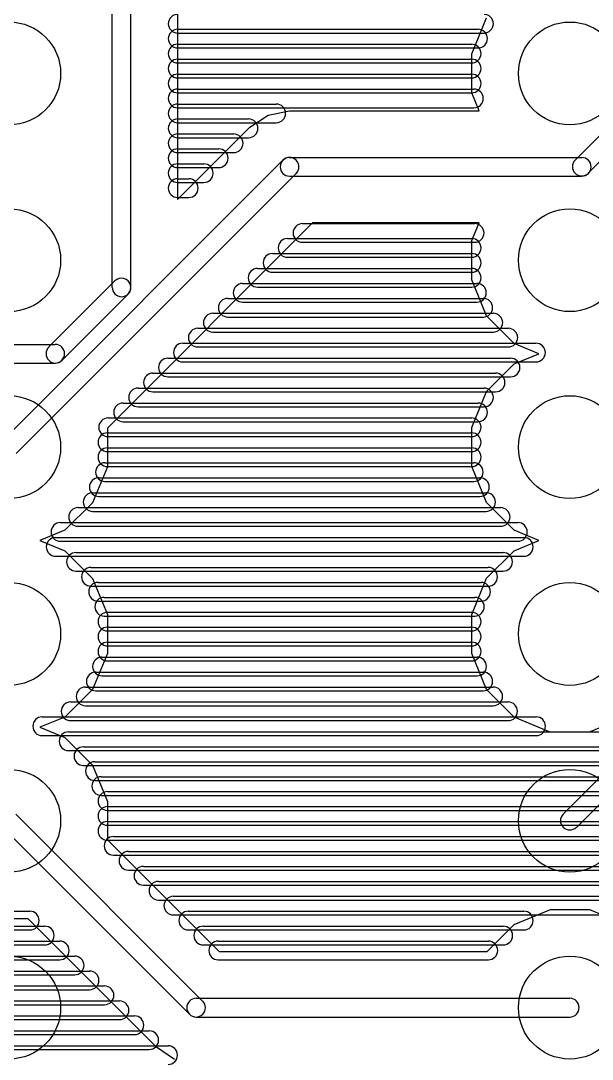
# Model space of a CAD drawing. Extents: x 4625 to 28175, y 45595 to 78045.
# Drawn here: x 16362 to 19420, y 68794 to 74352 of the extents above; entities that cross this region are included whole.
import ezdxf

# ---------------------------------------------------------------- set-up
doc = ezdxf.new("R2010")
doc.units = 0
doc.layers.add('BLACK', color=1, linetype='CONTINUOUS')

msp = doc.modelspace()

# ---------------------------------------------------------------- linework, layer by layer
at = {"layer": 'BLACK'}
for p, q in [((16851, 72925), (16851, 74469)), ((16951, 72925), (16951, 74469)), ((17201, 74469), (17201, 73395)), ((18775, 74175), (18855, 74368)), ((17201, 74306), (18809, 74306)), ((17201, 74306), (18809, 74306)), ((17201, 74306), (18809, 74306)), ((17201, 74286), (18841, 74286)), ((17201, 74286), (18841, 74286)), ((17201, 74286), (18841, 74286)), ((17201, 74226), (18775, 74226)), ((17201, 74226), (18775, 74226)), ((17201, 74226), (18775, 74226)), ((17201, 74206), (18809, 74206)), ((17201, 74206), (18809, 74206)), ((17201, 74206), (18809, 74206)), ((17201, 74146), (18775, 74146)), ((17201, 74146), (18775, 74146)), ((17201, 74146), (18775, 74146)), ((18775, 73966), (18775, 74175)), ((19889, 74166), (19329, 73606)), ((17201, 74126), (18775, 74126)), ((17201, 74126), (18775, 74126)), ((17201, 74126), (18775, 74126)), ((19959, 74096), (19399, 73536)), ((17201, 74066), (18775, 74066)), ((17201, 74066), (18775, 74066)), ((17201, 74066), (18775, 74066)), ((17201, 74046), (18775, 74046)), ((17201, 74046), (18775, 74046)), ((17201, 74046), (18775, 74046)), ((17201, 73986), (18787, 73986)), ((17201, 73986), (18787, 73986)), ((17201, 73986), (18787, 73986)), ((17201, 73966), (18775, 73966)), ((17201, 73966), (18775, 73966)), ((17201, 73966), (18775, 73966)), ((18814, 73870), (18775, 73966)), ((17201, 73906), (17729, 73906)), ((17201, 73906), (17729, 73906)), ((17201, 73906), (17729, 73906)), ((17201, 73886), (18787, 73886)), ((17201, 73886), (18787, 73886)), ((17201, 73886), (18787, 73886)), ((17685, 73847), (17800, 73870)), ((17800, 73870), (18814, 73870)), ((17201, 73826), (17581, 73826)), ((17201, 73826), (17581, 73826)), ((17201, 73826), (17581, 73826)), ((17201, 73806), (17729, 73806)), ((17201, 73806), (17729, 73806)), ((17201, 73806), (17729, 73806)), ((17587, 73782), (17685, 73847)), ((17201, 73395), (17587, 73782)), ((17201, 73746), (17501, 73746)), ((17201, 73746), (17501, 73746)), ((17201, 73746), (17501, 73746)), ((17201, 73726), (17581, 73726)), ((17201, 73726), (17581, 73726)), ((17201, 73726), (17581, 73726)), ((17201, 73666), (17421, 73666)), ((17201, 73666), (17421, 73666)), ((17201, 73666), (17421, 73666)), ((17201, 73646), (17501, 73646)), ((17201, 73646), (17501, 73646)), ((17201, 73646), (17501, 73646)), ((17764, 73605), (16265, 72106)), ((17201, 73586), (17341, 73586)), ((17201, 73586), (17341, 73586)), ((17201, 73586), (17341, 73586)), ((17800, 73620), (19364, 73620)), ((17835, 73534), (16336, 72035)), ((17201, 73566), (17421, 73566)), ((17201, 73566), (17421, 73566)), ((17201, 73566), (17421, 73566)), ((17201, 73506), (17261, 73506)), ((17201, 73506), (17261, 73506)), ((17201, 73506), (17261, 73506)), ((17201, 73486), (17341, 73486)), ((17201, 73486), (17341, 73486)), ((17201, 73486), (17341, 73486)), ((17800, 73520), (19364, 73520)), ((17201, 73406), (17261, 73406)), ((17201, 73406), (17261, 73406)), ((17201, 73406), (17261, 73406)), ((17923, 73270), (16825, 72171)), ((17869, 73266), (18791, 73266)), ((17869, 73266), (18791, 73266)), ((17869, 73266), (18791, 73266)), ((18814, 73270), (17923, 73270)), ((18775, 73175), (18814, 73270)), ((17789, 73186), (18775, 73186)), ((17789, 73186), (18775, 73186)), ((17789, 73186), (18775, 73186)), ((17869, 73166), (18791, 73166)), ((17869, 73166), (18791, 73166)), ((17869, 73166), (18791, 73166)), ((18775, 72966), (18775, 73175)), ((17709, 73106), (18775, 73106)), ((17709, 73106), (18775, 73106)), ((17709, 73106), (18775, 73106)), ((17789, 73086), (18775, 73086)), ((17789, 73086), (18775, 73086)), ((17789, 73086), (18775, 73086)), ((17629, 73026), (18775, 73026)), ((17629, 73026), (18775, 73026)), ((17629, 73026), (18775, 73026)), ((17709, 73006), (18775, 73006)), ((17709, 73006), (18775, 73006)), ((17709, 73006), (18775, 73006)), ((16512, 72606), (16865, 72959)), ((17549, 72946), (18803, 72946)), ((17549, 72946), (18803, 72946)), ((17549, 72946), (18803, 72946)), ((17629, 72926), (18775, 72926)), ((17629, 72926), (18775, 72926)), ((17629, 72926), (18775, 72926)), ((18855, 72773), (18775, 72966)), ((16583, 72535), (16936, 72888)), ((17469, 72866), (18837, 72866)), ((17469, 72866), (18837, 72866)), ((17469, 72866), (18837, 72866)), ((17549, 72846), (18803, 72846)), ((17549, 72846), (18803, 72846)), ((17549, 72846), (18803, 72846)), ((17389, 72786), (18891, 72786)), ((17389, 72786), (18891, 72786)), ((17389, 72786), (18891, 72786)), ((17469, 72766), (18837, 72766)), ((17469, 72766), (18837, 72766)), ((17469, 72766), (18837, 72766)), ((19002, 72625), (18855, 72773)), ((17309, 72706), (18971, 72706)), ((17309, 72706), (18971, 72706)), ((17309, 72706), (18971, 72706)), ((17389, 72686), (18891, 72686)), ((17389, 72686), (18891, 72686)), ((17389, 72686), (18891, 72686)), ((16054, 72620), (16546, 72620)), ((17229, 72626), (19119, 72626)), ((17229, 72626), (19119, 72626)), ((17229, 72626), (19119, 72626)), ((17309, 72606), (18971, 72606)), ((17309, 72606), (18971, 72606)), ((17309, 72606), (18971, 72606)), ((19135, 72570), (19002, 72625)), ((17149, 72546), (18983, 72546)), ((17149, 72546), (18983, 72546)), ((17149, 72546), (18983, 72546)), ((19003, 72515), (19135, 72570)), ((16054, 72520), (16546, 72520)), ((17229, 72526), (19119, 72526)), ((17229, 72526), (19119, 72526)), ((17229, 72526), (19119, 72526)), ((18855, 72368), (19003, 72515)), ((17069, 72466), (18903, 72466)), ((17069, 72466), (18903, 72466)), ((17069, 72466), (18903, 72466)), ((17149, 72446), (18983, 72446)), ((17149, 72446), (18983, 72446)), ((17149, 72446), (18983, 72446)), ((16989, 72386), (18841, 72386)), ((16989, 72386), (18841, 72386)), ((16989, 72386), (18841, 72386)), ((17069, 72366), (18903, 72366)), ((17069, 72366), (18903, 72366)), ((17069, 72366), (18903, 72366)), ((18775, 72175), (18855, 72368)), ((16909, 72306), (18809, 72306)), ((16909, 72306), (18809, 72306)), ((16909, 72306), (18809, 72306)), ((16989, 72286), (18841, 72286)), ((16989, 72286), (18841, 72286)), ((16989, 72286), (18841, 72286)), ((16829, 72226), (18775, 72226)), ((16829, 72226), (18775, 72226)), ((16829, 72226), (18775, 72226)), ((16909, 72206), (18809, 72206)), ((16909, 72206), (18809, 72206)), ((16909, 72206), (18809, 72206)), ((16825, 72171), (16825, 71965)), ((16825, 72146), (18775, 72146)), ((16825, 72146), (18775, 72146)), ((16825, 72146), (18775, 72146)), ((18775, 71966), (18775, 72175)), ((16829, 72126), (18775, 72126)), ((16829, 72126), (18775, 72126)), ((16829, 72126), (18775, 72126)), ((16825, 72066), (18775, 72066)), ((16825, 72066), (18775, 72066)), ((16825, 72066), (18775, 72066)), ((16825, 72046), (18775, 72046)), ((16825, 72046), (18775, 72046)), ((16825, 72046), (18775, 72046)), ((16812, 71986), (18786, 71986)), ((16812, 71986), (18786, 71986)), ((16812, 71986), (18786, 71986)), ((16825, 71965), (16745, 71772)), ((16825, 71966), (18775, 71966)), ((16825, 71966), (18775, 71966)), ((16825, 71966), (18775, 71966)), ((18855, 71773), (18775, 71966)), ((16779, 71906), (18819, 71906)), ((16779, 71906), (18819, 71906)), ((16779, 71906), (18819, 71906)), ((16812, 71886), (18786, 71886)), ((16812, 71886), (18786, 71886)), ((16812, 71886), (18786, 71886)), ((16746, 71826), (18852, 71826)), ((16746, 71826), (18852, 71826)), ((16746, 71826), (18852, 71826)), ((16779, 71806), (18819, 71806)), ((16779, 71806), (18819, 71806)), ((16779, 71806), (18819, 71806)), ((16745, 71772), (16597, 71625)), ((19002, 71625), (18855, 71773)), ((16668, 71746), (18930, 71746)), ((16668, 71746), (18930, 71746)), ((16668, 71746), (18930, 71746)), ((16746, 71726), (18852, 71726)), ((16746, 71726), (18852, 71726)), ((16746, 71726), (18852, 71726)), ((16574, 71666), (19022, 71666)), ((16574, 71666), (19022, 71666)), ((16574, 71666), (19022, 71666)), ((16668, 71646), (18930, 71646)), ((16668, 71646), (18930, 71646)), ((16668, 71646), (18930, 71646)), ((16597, 71625), (16464, 71571)), ((16548, 71586), (19054, 71586)), ((16548, 71586), (19054, 71586)), ((16548, 71586), (19054, 71586)), ((19135, 71570), (19002, 71625)), ((16464, 71571), (16598, 71515)), ((16574, 71566), (19022, 71566)), ((16574, 71566), (19022, 71566)), ((16574, 71566), (19022, 71566)), ((19003, 71515), (19135, 71570)), ((16548, 71486), (19054, 71486)), ((16548, 71486), (19054, 71486)), ((16548, 71486), (19054, 71486)), ((16598, 71515), (16745, 71367)), ((16657, 71506), (18943, 71506)), ((16657, 71506), (18943, 71506)), ((16657, 71506), (18943, 71506)), ((18855, 71368), (19003, 71515)), ((16737, 71426), (18863, 71426)), ((16737, 71426), (18863, 71426)), ((16737, 71426), (18863, 71426)), ((16657, 71406), (18943, 71406)), ((16657, 71406), (18943, 71406)), ((16657, 71406), (18943, 71406)), ((16745, 71367), (16825, 71174)), ((18775, 71175), (18855, 71368)), ((16737, 71326), (18863, 71326)), ((16737, 71326), (18863, 71326)), ((16737, 71326), (18863, 71326)), ((16775, 71346), (18825, 71346)), ((16775, 71346), (18825, 71346)), ((16775, 71346), (18825, 71346)), ((16808, 71266), (18792, 71266)), ((16808, 71266), (18792, 71266)), ((16808, 71266), (18792, 71266)), ((16775, 71246), (18825, 71246)), ((16775, 71246), (18825, 71246)), ((16775, 71246), (18825, 71246)), ((16808, 71166), (18792, 71166)), ((16808, 71166), (18792, 71166)), ((16808, 71166), (18792, 71166)), ((16825, 71186), (18775, 71186)), ((16825, 71186), (18775, 71186)), ((16825, 71186), (18775, 71186)), ((16825, 71174), (16825, 70965)), ((18775, 70966), (18775, 71175)), ((16825, 71106), (18775, 71106)), ((16825, 71106), (18775, 71106)), ((16825, 71106), (18775, 71106)), ((16825, 71086), (18775, 71086)), ((16825, 71086), (18775, 71086)), ((16825, 71086), (18775, 71086)), ((16825, 71026), (18775, 71026)), ((16825, 71026), (18775, 71026)), ((16825, 71026), (18775, 71026)), ((16825, 71006), (18775, 71006)), ((16825, 71006), (18775, 71006)), ((16825, 71006), (18775, 71006)), ((16825, 70965), (16745, 70772)), ((16796, 70946), (18804, 70946)), ((16796, 70946), (18804, 70946)), ((16796, 70946), (18804, 70946)), ((16825, 70926), (18775, 70926)), ((16825, 70926), (18775, 70926)), ((16825, 70926), (18775, 70926)), ((18855, 70773), (18775, 70966)), ((16763, 70866), (18837, 70866)), ((16763, 70866), (18837, 70866)), ((16763, 70866), (18837, 70866)), ((16796, 70846), (18804, 70846)), ((16796, 70846), (18804, 70846)), ((16796, 70846), (18804, 70846)), ((19264, 70106), (19991, 70833)), ((16745, 70772), (16597, 70625)), ((16708, 70786), (18890, 70786)), ((16708, 70786), (18890, 70786)), ((16708, 70786), (18890, 70786)), ((16763, 70766), (18837, 70766)), ((16763, 70766), (18837, 70766)), ((16763, 70766), (18837, 70766)), ((19002, 70625), (18855, 70773)), ((19335, 70035), (20062, 70762)), ((16628, 70706), (18970, 70706)), ((16628, 70706), (18970, 70706)), ((16628, 70706), (18970, 70706)), ((16708, 70686), (18890, 70686)), ((16708, 70686), (18890, 70686)), ((16708, 70686), (18890, 70686)), ((16597, 70625), (16464, 70571)), ((16476, 70626), (19120, 70626)), ((16476, 70626), (19120, 70626)), ((16476, 70626), (19120, 70626)), ((16628, 70606), (18970, 70606)), ((16628, 70606), (18970, 70606)), ((16628, 70606), (18970, 70606)), ((19195, 70545), (19002, 70625)), ((19597, 70625), (19404, 70545)), ((16464, 70571), (16598, 70515)), ((16617, 70546), (22183, 70546)), ((16617, 70546), (22183, 70546)), ((16617, 70546), (22183, 70546)), ((19404, 70545), (19195, 70545)), ((16476, 70526), (19120, 70526)), ((16476, 70526), (19120, 70526)), ((16476, 70526), (19120, 70526)), ((16598, 70515), (16745, 70367)), ((16617, 70446), (22183, 70446)), ((16617, 70446), (22183, 70446)), ((16617, 70446), (22183, 70446)), ((16697, 70466), (22103, 70466)), ((16697, 70466), (22103, 70466)), ((16697, 70466), (22103, 70466)), ((16697, 70366), (22103, 70366)), ((16697, 70366), (22103, 70366)), ((16697, 70366), (22103, 70366)), ((16745, 70367), (16825, 70174)), ((16758, 70386), (22042, 70386)), ((16758, 70386), (22042, 70386)), ((16758, 70386), (22042, 70386)), ((16792, 70306), (22008, 70306)), ((16792, 70306), (22008, 70306)), ((16792, 70306), (22008, 70306)), ((16758, 70286), (22042, 70286)), ((16758, 70286), (22042, 70286)), ((16758, 70286), (22042, 70286)), ((16792, 70206), (22008, 70206)), ((16792, 70206), (22008, 70206)), ((16792, 70206), (22008, 70206)), ((16825, 70226), (21975, 70226)), ((16825, 70226), (21975, 70226)), ((16825, 70226), (21975, 70226)), ((16825, 70174), (16825, 69969)), ((16825, 70146), (21975, 70146)), ((16825, 70146), (21975, 70146)), ((16825, 70146), (21975, 70146)), ((16335, 70105), (17335, 69105)), ((16825, 70126), (21975, 70126)), ((16825, 70126), (21975, 70126)), ((16825, 70126), (21975, 70126)), ((16265, 70035), (17265, 69035)), ((16825, 70066), (21975, 70066)), ((16825, 70066), (21975, 70066)), ((16825, 70066), (21975, 70066)), ((16825, 70046), (21975, 70046)), ((16825, 70046), (21975, 70046)), ((16825, 70046), (21975, 70046)), ((16858, 69986), (21986, 69986)), ((16858, 69986), (21986, 69986)), ((16858, 69986), (21986, 69986)), ((16825, 69969), (17424, 69370)), ((16825, 69966), (21975, 69966)), ((16825, 69966), (21975, 69966)), ((16825, 69966), (21975, 69966)), ((16858, 69886), (21986, 69886)), ((16858, 69886), (21986, 69886)), ((16858, 69886), (21986, 69886)), ((16938, 69906), (22020, 69906)), ((16938, 69906), (22020, 69906)), ((16938, 69906), (22020, 69906)), ((16938, 69806), (22020, 69806)), ((16938, 69806), (22020, 69806)), ((16938, 69806), (22020, 69806)), ((17018, 69826), (22052, 69826)), ((17018, 69826), (22052, 69826)), ((17018, 69826), (22052, 69826)), ((17018, 69726), (22052, 69726)), ((17018, 69726), (22052, 69726)), ((17018, 69726), (22052, 69726)), ((17098, 69746), (22130, 69746)), ((17098, 69746), (22130, 69746)), ((17098, 69746), (22130, 69746)), ((17098, 69646), (22130, 69646)), ((17098, 69646), (22130, 69646)), ((17098, 69646), (22130, 69646)), ((17178, 69666), (22222, 69666)), ((17178, 69666), (22222, 69666)), ((17178, 69666), (22222, 69666)), ((15724, 69586), (16410, 69586)), ((15724, 69586), (16410, 69586)), ((15724, 69586), (16410, 69586)), ((17258, 69586), (19054, 69586)), ((17258, 69586), (19054, 69586)), ((17258, 69586), (19054, 69586)), ((19003, 69515), (19196, 69595)), ((19196, 69595), (19405, 69595)), ((19405, 69595), (19598, 69515)), ((16401, 69545), (16195, 69545)), ((17088, 68858), (16401, 69545)), ((17178, 69566), (22222, 69566)), ((17178, 69566), (22222, 69566)), ((17178, 69566), (22222, 69566)), ((15724, 69506), (16490, 69506)), ((15724, 69506), (16490, 69506)), ((15724, 69506), (16490, 69506)), ((15724, 69486), (16410, 69486)), ((15724, 69486), (16410, 69486)), ((15724, 69486), (16410, 69486)), ((17258, 69486), (19054, 69486)), ((17258, 69486), (19054, 69486)), ((17258, 69486), (19054, 69486)), ((17338, 69506), (18944, 69506)), ((17338, 69506), (18944, 69506)), ((17338, 69506), (18944, 69506)), ((18857, 69370), (19003, 69515)), ((15724, 69426), (16570, 69426)), ((15724, 69426), (16570, 69426)), ((15724, 69426), (16570, 69426)), ((17418, 69426), (18864, 69426)), ((17418, 69426), (18864, 69426)), ((17418, 69426), (18864, 69426)), ((15724, 69406), (16490, 69406)), ((15724, 69406), (16490, 69406)), ((15724, 69406), (16490, 69406)), ((17338, 69406), (18944, 69406)), ((17338, 69406), (18944, 69406)), ((17338, 69406), (18944, 69406)), ((17424, 69370), (18857, 69370)), ((15724, 69346), (16650, 69346)), ((15724, 69346), (16650, 69346)), ((15724, 69346), (16650, 69346)), ((15724, 69326), (16570, 69326)), ((15724, 69326), (16570, 69326)), ((15724, 69326), (16570, 69326)), ((17418, 69326), (18864, 69326)), ((17418, 69326), (18864, 69326)), ((17418, 69326), (18864, 69326)), ((15724, 69266), (16730, 69266)), ((15724, 69266), (16730, 69266)), ((15724, 69266), (16730, 69266)), ((15724, 69246), (16650, 69246)), ((15724, 69246), (16650, 69246)), ((15724, 69246), (16650, 69246)), ((15724, 69186), (16810, 69186)), ((15724, 69186), (16810, 69186)), ((15724, 69186), (16810, 69186)), ((15724, 69166), (16730, 69166)), ((15724, 69166), (16730, 69166)), ((15724, 69166), (16730, 69166)), ((15724, 69106), (16890, 69106)), ((15724, 69106), (16890, 69106)), ((15724, 69106), (16890, 69106)), ((15724, 69086), (16810, 69086)), ((15724, 69086), (16810, 69086)), ((15724, 69086), (16810, 69086)), ((17300, 69120), (19300, 69120)), ((15724, 69026), (16970, 69026)), ((15724, 69026), (16970, 69026)), ((15724, 69026), (16970, 69026)), ((15724, 69006), (16890, 69006)), ((15724, 69006), (16890, 69006)), ((15724, 69006), (16890, 69006)), ((17300, 69020), (19300, 69020)), ((15703, 68946), (17049, 68946)), ((15703, 68946), (17049, 68946)), ((15703, 68946), (17049, 68946)), ((15724, 68926), (16970, 68926)), ((15724, 68926), (16970, 68926)), ((15724, 68926), (16970, 68926)), ((15648, 68866), (17150, 68866)), ((15648, 68866), (17150, 68866)), ((15648, 68866), (17150, 68866)), ((15703, 68846), (17049, 68846)), ((15703, 68846), (17049, 68846)), ((15703, 68846), (17049, 68846)), ((17185, 68793), (17088, 68858))]:
    msp.add_line(p, q, dxfattribs=at)
for centre in [(16300, 74070), (19300, 74070), (16300, 73070), (19300, 73070), (16300, 72070), (19300, 72070), (16300, 71070), (19300, 71070), (16300, 70070), (19300, 70070), (16300, 69070), (19300, 69070)]:
    msp.add_circle(centre, 275, dxfattribs=at)
for centre, start, end in [((17201, 74336), 90, 270), ((17201, 74336), 90, 270), ((17201, 74336), 90, 270), ((18841, 74336), 270, 450), ((18841, 74336), 270, 450), ((18841, 74336), 270, 450), ((17201, 74256), 90, 270), ((17201, 74256), 90, 270), ((17201, 74256), 90, 270), ((18809, 74256), 270, 450), ((18809, 74256), 270, 450), ((18809, 74256), 270, 450), ((17201, 74176), 90, 270), ((17201, 74176), 90, 270), ((17201, 74176), 90, 270), ((18775, 74176), 270, 450), ((18775, 74176), 270, 450), ((18775, 74176), 270, 450), ((17201, 74096), 90, 270), ((17201, 74096), 90, 270), ((17201, 74096), 90, 270), ((18775, 74096), 270, 450), ((18775, 74096), 270, 450), ((18775, 74096), 270, 450), ((17201, 74016), 90, 270), ((17201, 74016), 90, 270), ((17201, 74016), 90, 270), ((18775, 74016), 270, 450), ((18775, 74016), 270, 450), ((18775, 74016), 270, 450), ((17201, 73936), 90, 270), ((17201, 73936), 90, 270), ((17201, 73936), 90, 270), ((18787, 73936), 270, 450), ((18787, 73936), 270, 450), ((18787, 73936), 270, 450), ((17201, 73856), 90, 270), ((17201, 73856), 90, 270), ((17201, 73856), 90, 270), ((17729, 73856), 270, 450), ((17729, 73856), 270, 450), ((17729, 73856), 270, 450), ((17201, 73776), 90, 270), ((17201, 73776), 90, 270), ((17201, 73776), 90, 270), ((17581, 73776), 270, 450), ((17581, 73776), 270, 450), ((17581, 73776), 270, 450), ((17201, 73696), 90, 270), ((17201, 73696), 90, 270), ((17201, 73696), 90, 270), ((17501, 73696), 270, 450), ((17501, 73696), 270, 450), ((17501, 73696), 270, 450), ((17201, 73616), 90, 270), ((17201, 73616), 90, 270), ((17201, 73616), 90, 270), ((17421, 73616), 270, 450), ((17421, 73616), 270, 450), ((17421, 73616), 270, 450), ((17201, 73536), 90, 270), ((17201, 73536), 90, 270), ((17201, 73536), 90, 270), ((17341, 73536), 270, 450), ((17341, 73536), 270, 450), ((17341, 73536), 270, 450), ((17800, 73570), 90, 270), ((17800, 73570), -45, 135), ((19364, 73571), 135, 315), ((19364, 73570), 270, 450), ((17201, 73456), 90, 270), ((17201, 73456), 90, 270), ((17201, 73456), 90, 270), ((17261, 73456), 270, 450), ((17261, 73456), 270, 450), ((17261, 73456), 270, 450), ((17869, 73216), 90, 270), ((17869, 73216), 90, 270), ((17869, 73216), 90, 270), ((18791, 73216), 270, 450), ((18791, 73216), 270, 450), ((18791, 73216), 270, 450), ((17789, 73136), 90, 270), ((17789, 73136), 90, 270), ((17789, 73136), 90, 270), ((18775, 73136), 270, 450), ((18775, 73136), 270, 450), ((18775, 73136), 270, 450), ((17709, 73056), 90, 270), ((17709, 73056), 90, 270), ((17709, 73056), 90, 270), ((18775, 73056), 270, 450), ((18775, 73056), 270, 450), ((18775, 73056), 270, 450), ((16901, 72924), 315, 495), ((17629, 72976), 90, 270), ((17629, 72976), 90, 270), ((17629, 72976), 90, 270), ((18775, 72976), 270, 450), ((18775, 72976), 270, 450), ((18775, 72976), 270, 450), ((16901, 72925), 180, 360), ((17549, 72896), 90, 270), ((17549, 72896), 90, 270), ((17549, 72896), 90, 270), ((18803, 72896), 270, 450), ((18803, 72896), 270, 450), ((18803, 72896), 270, 450), ((17469, 72816), 90, 270), ((17469, 72816), 90, 270), ((17469, 72816), 90, 270), ((18837, 72816), 270, 450), ((18837, 72816), 270, 450), ((18837, 72816), 270, 450), ((17389, 72736), 90, 270), ((17389, 72736), 90, 270), ((17389, 72736), 90, 270), ((18891, 72736), 270, 450), ((18891, 72736), 270, 450), ((18891, 72736), 270, 450), ((17309, 72656), 90, 270), ((17309, 72656), 90, 270), ((17309, 72656), 90, 270), ((18971, 72656), 270, 450), ((18971, 72656), 270, 450), ((18971, 72656), 270, 450), ((16547, 72570), 135, 315), ((16546, 72570), 270, 450), ((17229, 72576), 90, 270), ((17229, 72576), 90, 270), ((17229, 72576), 90, 270), ((19119, 72576), 270, 450), ((19119, 72576), 270, 450), ((19119, 72576), 270, 450), ((17149, 72496), 90, 270), ((17149, 72496), 90, 270), ((17149, 72496), 90, 270), ((18983, 72496), 270, 450), ((18983, 72496), 270, 450), ((18983, 72496), 270, 450), ((17069, 72416), 90, 270), ((17069, 72416), 90, 270), ((17069, 72416), 90, 270), ((18903, 72416), 270, 450), ((18903, 72416), 270, 450), ((18903, 72416), 270, 450), ((16989, 72336), 90, 270), ((16989, 72336), 90, 270), ((16989, 72336), 90, 270), ((18841, 72336), 270, 450), ((18841, 72336), 270, 450), ((18841, 72336), 270, 450), ((16909, 72256), 90, 270), ((16909, 72256), 90, 270), ((16909, 72256), 90, 270), ((18809, 72256), 270, 450), ((18809, 72256), 270, 450), ((18809, 72256), 270, 450), ((16829, 72176), 90, 270), ((16829, 72176), 90, 270), ((16829, 72176), 90, 270), ((18775, 72176), 270, 450), ((18775, 72176), 270, 450), ((18775, 72176), 270, 450), ((16825, 72096), 90, 270), ((16825, 72096), 90, 270), ((16825, 72096), 90, 270), ((18775, 72096), 270, 450), ((18775, 72096), 270, 450), ((18775, 72096), 270, 450), ((16825, 72016), 90, 270), ((16825, 72016), 90, 270), ((16825, 72016), 90, 270), ((18775, 72016), 270, 450), ((18775, 72016), 270, 450), ((18775, 72016), 270, 450), ((16812, 71936), 90, 270), ((16812, 71936), 90, 270), ((16812, 71936), 90, 270), ((18786, 71936), 270, 450), ((18786, 71936), 270, 450), ((18786, 71936), 270, 450), ((16779, 71856), 90, 270), ((16779, 71856), 90, 270), ((16779, 71856), 90, 270), ((18819, 71856), 270, 450), ((18819, 71856), 270, 450), ((18819, 71856), 270, 450), ((16746, 71776), 90, 270), ((16746, 71776), 90, 270), ((16746, 71776), 90, 270), ((18852, 71776), 270, 450), ((18852, 71776), 270, 450), ((18852, 71776), 270, 450), ((16668, 71696), 90, 270), ((16668, 71696), 90, 270), ((16668, 71696), 90, 270), ((18930, 71696), 270, 450), ((18930, 71696), 270, 450), ((18930, 71696), 270, 450), ((16574, 71616), 90, 270), ((16574, 71616), 90, 270), ((16574, 71616), 90, 270), ((19022, 71616), 270, 450), ((19022, 71616), 270, 450), ((19022, 71616), 270, 450), ((16548, 71536), 90, 270), ((16548, 71536), 90, 270), ((16548, 71536), 90, 270), ((19054, 71536), 270, 450), ((19054, 71536), 270, 450), ((19054, 71536), 270, 450), ((16657, 71456), 90, 270), ((16657, 71456), 90, 270), ((16657, 71456), 90, 270), ((18943, 71456), 270, 450), ((18943, 71456), 270, 450), ((18943, 71456), 270, 450), ((16737, 71376), 90, 270), ((16737, 71376), 90, 270), ((16737, 71376), 90, 270), ((18863, 71376), 270, 450), ((18863, 71376), 270, 450), ((18863, 71376), 270, 450), ((16775, 71296), 90, 270), ((16775, 71296), 90, 270), ((16775, 71296), 90, 270), ((18825, 71296), 270, 450), ((18825, 71296), 270, 450), ((18825, 71296), 270, 450), ((16808, 71216), 90, 270), ((16808, 71216), 90, 270), ((16808, 71216), 90, 270), ((18792, 71216), 270, 450), ((18792, 71216), 270, 450), ((18792, 71216), 270, 450), ((16825, 71136), 90, 270), ((16825, 71136), 90, 270), ((16825, 71136), 90, 270), ((18775, 71136), 270, 450), ((18775, 71136), 270, 450), ((18775, 71136), 270, 450), ((16825, 71056), 90, 270), ((16825, 71056), 90, 270), ((16825, 71056), 90, 270), ((18775, 71056), 270, 450), ((18775, 71056), 270, 450), ((18775, 71056), 270, 450), ((16825, 70976), 90, 270), ((16825, 70976), 90, 270), ((16825, 70976), 90, 270), ((18775, 70976), 270, 450), ((18775, 70976), 270, 450), ((18775, 70976), 270, 450), ((16796, 70896), 90, 270), ((16796, 70896), 90, 270), ((16796, 70896), 90, 270), ((18804, 70896), 270, 450), ((18804, 70896), 270, 450), ((18804, 70896), 270, 450), ((16763, 70816), 90, 270), ((16763, 70816), 90, 270), ((16763, 70816), 90, 270), ((18837, 70816), 270, 450), ((18837, 70816), 270, 450), ((18837, 70816), 270, 450), ((16708, 70736), 90, 270), ((16708, 70736), 90, 270), ((16708, 70736), 90, 270), ((18890, 70736), 270, 450), ((18890, 70736), 270, 450), ((18890, 70736), 270, 450), ((16628, 70656), 90, 270), ((16628, 70656), 90, 270), ((16628, 70656), 90, 270), ((18970, 70656), 270, 450), ((18970, 70656), 270, 450), ((18970, 70656), 270, 450), ((16476, 70576), 90, 270), ((16476, 70576), 90, 270), ((16476, 70576), 90, 270), ((19120, 70576), 270, 450), ((19120, 70576), 270, 450), ((19120, 70576), 270, 450), ((16617, 70496), 90, 270), ((16617, 70496), 90, 270), ((16617, 70496), 90, 270), ((16697, 70416), 90, 270), ((16697, 70416), 90, 270), ((16697, 70416), 90, 270), ((16758, 70336), 90, 270), ((16758, 70336), 90, 270), ((16758, 70336), 90, 270), ((16792, 70256), 90, 270), ((16792, 70256), 90, 270), ((16792, 70256), 90, 270), ((16825, 70176), 90, 270), ((16825, 70176), 90, 270), ((16825, 70176), 90, 270), ((16825, 70096), 90, 270), ((16825, 70096), 90, 270), ((16825, 70096), 90, 270), ((19300, 70071), 135, 315), ((16825, 70016), 90, 270), ((16825, 70016), 90, 270), ((16825, 70016), 90, 270), ((16858, 69936), 90, 270), ((16858, 69936), 90, 270), ((16858, 69936), 90, 270), ((16938, 69856), 90, 270), ((16938, 69856), 90, 270), ((16938, 69856), 90, 270), ((17018, 69776), 90, 270), ((17018, 69776), 90, 270), ((17018, 69776), 90, 270), ((17098, 69696), 90, 270), ((17098, 69696), 90, 270), ((17098, 69696), 90, 270), ((17178, 69616), 90, 270), ((17178, 69616), 90, 270), ((17178, 69616), 90, 270), ((16410, 69536), 270, 450), ((16410, 69536), 270, 450), ((16410, 69536), 270, 450), ((17258, 69536), 90, 270), ((17258, 69536), 90, 270), ((17258, 69536), 90, 270), ((19054, 69536), 270, 450), ((19054, 69536), 270, 450), ((19054, 69536), 270, 450), ((16490, 69456), 270, 450), ((16490, 69456), 270, 450), ((16490, 69456), 270, 450), ((17338, 69456), 90, 270), ((17338, 69456), 90, 270), ((17338, 69456), 90, 270), ((18944, 69456), 270, 450), ((18944, 69456), 270, 450), ((18944, 69456), 270, 450), ((16570, 69376), 270, 450), ((16570, 69376), 270, 450), ((16570, 69376), 270, 450), ((17418, 69376), 90, 270), ((17418, 69376), 90, 270), ((17418, 69376), 90, 270), ((18864, 69376), 270, 450), ((18864, 69376), 270, 450), ((18864, 69376), 270, 450), ((16650, 69296), 270, 450), ((16650, 69296), 270, 450), ((16650, 69296), 270, 450), ((16730, 69216), 270, 450), ((16730, 69216), 270, 450), ((16730, 69216), 270, 450), ((16810, 69136), 270, 450), ((16810, 69136), 270, 450), ((16810, 69136), 270, 450), ((16890, 69056), 270, 450), ((16890, 69056), 270, 450), ((16890, 69056), 270, 450), ((17300, 69070), 90, 270), ((17300, 69070), 225, 405), ((19300, 69070), 270, 450), ((16970, 68976), 270, 450), ((16970, 68976), 270, 450), ((16970, 68976), 270, 450), ((17049, 68896), 270, 450), ((17049, 68896), 270, 450), ((17049, 68896), 270, 450), ((17150, 68816), 270, 450), ((17150, 68816), 270, 450), ((17150, 68816), 270, 450)]:
    msp.add_arc(centre, 50, start, end, dxfattribs=at)

doc.saveas('drawing.dxf')
